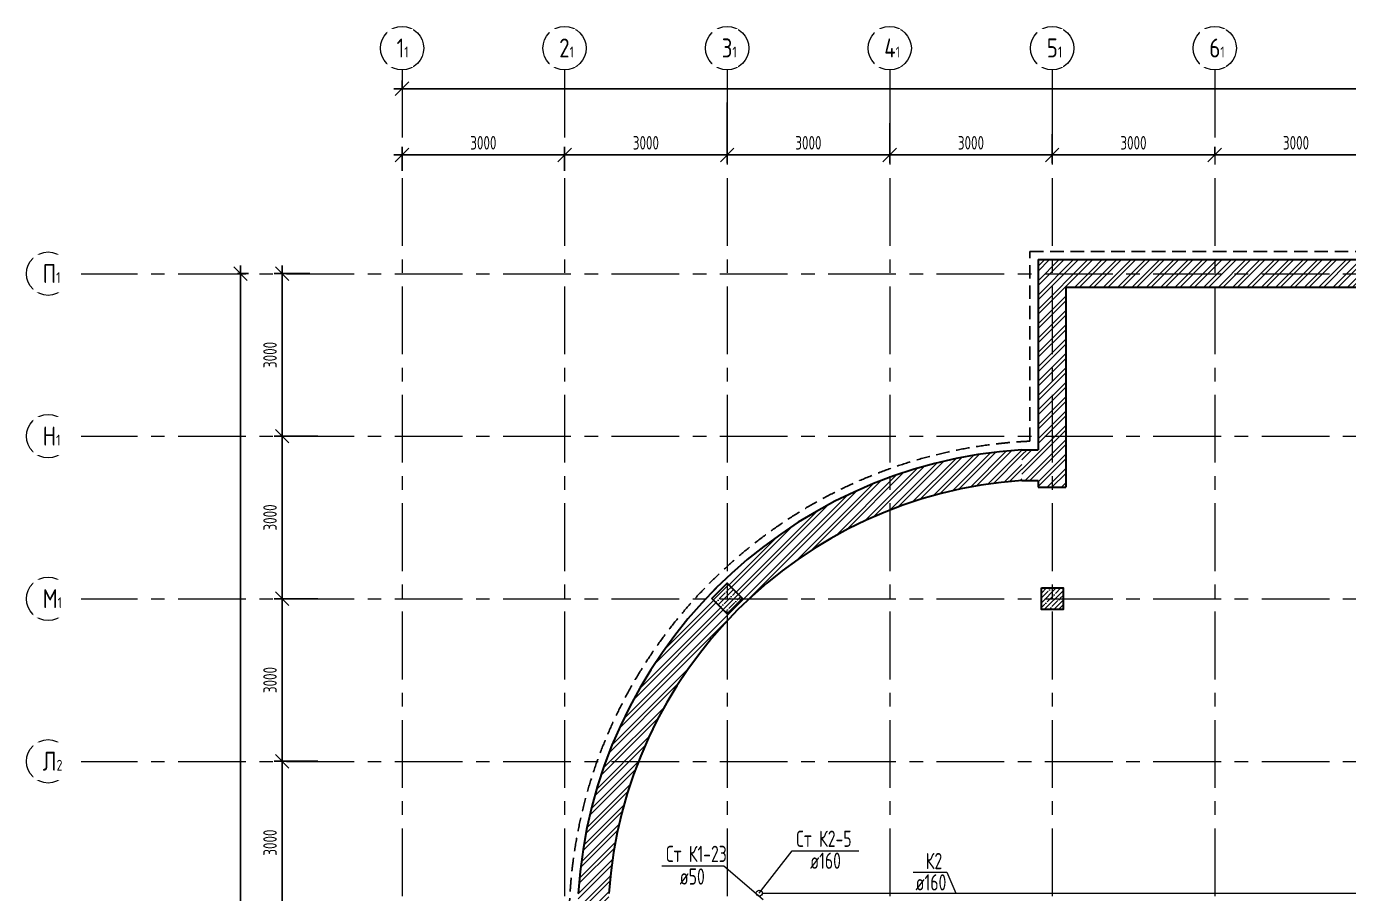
# Model space of a CAD drawing. Header units: millimetres. Extents: x -8689834 to 9419935, y -117443 to 166298.
# Drawn here: x -360106 to -335702, y 119161 to 135163 of the extents above; entities that cross this region are included whole.
import ezdxf

# ---------------------------------------------------------------- set-up
doc = ezdxf.new("R2010")
doc.units = ezdxf.units.MM
doc.header["$MEASUREMENT"] = 0
doc.linetypes.add('CENTER', pattern=[2, 1.25, -0.25, 0.25, -0.25])
doc.linetypes.add('TRATTEGGIATA', pattern=[0.75, 0.5, -0.25])
doc.layers.get('0').update_dxf_attribs({"color": 250, "lineweight": 9})
for name, color, linetype, lineweight in [('АР_Колонны', 250, 'Continuous', 30), ('АР_Колонны Штрих', 250, 'Continuous', 5), ('АР_МосжилНии_Стены', 127, 'Continuous', 30), ('АР_Оси', 195, 'Continuous', 9), ('АР_Оси размеры', 164, 'Continuous', 9), ('АР_Штриховка кирпич', 250, 'Continuous', 9), ('ВК_канализация', 32, 'Continuous', 15)]:
    doc.layers.add(name, color=color, linetype=linetype, lineweight=lineweight)
doc.layers.add('АР_Кровля дорожки', color=245, linetype='Continuous')
doc.styles.add('ISOCPEUR', font='isocpeur.ttf', dxfattribs={"width": 0.7})
doc.styles.add('ГОСТ 2.304', font='isocpeur.ttf', dxfattribs={"width": 0.7})
doc.dimstyles.new('СПДС', dxfattribs={"dimscale": 100, "dimtxt": 2.5, "dimasz": 2.5, "dimexe": 1.5, "dimexo": 0, "dimgap": 1, "dimtad": 1, "dimdec": 0, "dimrnd": 1, "dimtxsty": 'ГОСТ 2.304', "dimblk": 'OBLIQUE', "dimcen": 2.5, "dimdle": 1.5, "dimadec": 0, "dimazin": 2, "dimtfac": 0.75, "dimtdec": 0, "dimtmove": 1, "dimatfit": 3, "dimfxl": 1, "dimtolj": 1, "dimarcsym": 1})
pattern_1 = [(45, (-15289.27, 0), (-132.58252, 132.58252), []), (45, (-15200.88, 0), (-132.58252, 132.58252), [])]

# ---------------------------------------------------------------- blocks, each defined once
blk = doc.blocks.new('_Oblique')
at = {"color": 0, "linetype": 'ByBlock', "lineweight": -2}
blk.add_line((-0.5, -0.5), (0.5, 0.5), dxfattribs=at)
blk = doc.blocks.new('*D4340')
at = {"layer": 'АР_Оси размеры', "color": 0, "lineweight": -2, "ltscale": 100, "transparency": 16777216}
for p, q in [((-354725, 121601), (-355535, 121601)), ((-355385, 118451), (-355385, 121751)), ((-354873, 118601), (-355535, 118601))]:
    blk.add_line(p, q, dxfattribs=at)
at = {"layer": 'АР_Оси размеры', "color": 0, "lineweight": -2, "ltscale": 100, "transparency": 16777216, "xscale": 250, "yscale": 250, "zscale": 250}
for p, rotation in [((-355385, 121601), 90), ((-355385, 118601), 270)]:
    blk.add_blockref('_Oblique', p, dxfattribs=dict(at, rotation=rotation))
at = {"layer": 'АР_Оси размеры', "color": 0, "ltscale": 100, "transparency": 16777216, "insert": (-355610, 120101), "char_height": 250, "attachment_point": 5, "rotation": 90, "style": 'ГОСТ 2.304'}
blk.add_mtext('\\A1;3000', dxfattribs=at)
blk = doc.blocks.new('*D4341')
at = {"layer": 'АР_Оси размеры', "color": 0, "lineweight": -2, "ltscale": 100, "transparency": 16777216}
for p, q in [((-355385, 124451), (-355385, 127751)), ((-354873, 127601), (-355535, 127601)), ((-354730, 124601), (-355535, 124601))]:
    blk.add_line(p, q, dxfattribs=at)
at = {"layer": 'АР_Оси размеры', "color": 0, "lineweight": -2, "ltscale": 100, "transparency": 16777216, "xscale": 250, "yscale": 250, "zscale": 250}
for p, rotation in [((-355385, 127601), 90), ((-355385, 124601), 270)]:
    blk.add_blockref('_Oblique', p, dxfattribs=dict(at, rotation=rotation))
at = {"layer": 'АР_Оси размеры', "color": 0, "ltscale": 100, "transparency": 16777216, "insert": (-355610, 126101), "char_height": 250, "attachment_point": 5, "rotation": 90, "style": 'ГОСТ 2.304'}
blk.add_mtext('\\A1;3000', dxfattribs=at)
blk = doc.blocks.new('*D4342')
at = {"layer": 'АР_Оси размеры', "color": 0, "lineweight": -2, "ltscale": 100, "transparency": 16777216}
for p, q in [((-354873, 130601), (-355535, 130601)), ((-355385, 127451), (-355385, 130751)), ((-354730, 127601), (-355535, 127601))]:
    blk.add_line(p, q, dxfattribs=at)
at = {"layer": 'АР_Оси размеры', "color": 0, "lineweight": -2, "ltscale": 100, "transparency": 16777216, "xscale": 250, "yscale": 250, "zscale": 250}
for p, rotation in [((-355385, 130601), 90), ((-355385, 127601), 270)]:
    blk.add_blockref('_Oblique', p, dxfattribs=dict(at, rotation=rotation))
at = {"layer": 'АР_Оси размеры', "color": 0, "ltscale": 100, "transparency": 16777216, "insert": (-355610, 129101), "char_height": 250, "attachment_point": 5, "rotation": 90, "style": 'ГОСТ 2.304'}
blk.add_mtext('\\A1;3000', dxfattribs=at)
blk = doc.blocks.new('*D4343')
at = {"layer": 'АР_Оси размеры', "color": 0, "lineweight": -2, "ltscale": 100, "transparency": 16777216}
for p, q in [((-356211, 130601), (-356005, 130601)), ((-356155, 130751), (-356155, 82536)), ((-356211, 82686), (-356005, 82686))]:
    blk.add_line(p, q, dxfattribs=at)
at = {"layer": 'АР_Оси размеры', "color": 0, "lineweight": -2, "ltscale": 100, "transparency": 16777216, "xscale": 250, "yscale": 250, "zscale": 250}
for p, rotation in [((-356155, 130601), 90), ((-356155, 82686), 270)]:
    blk.add_blockref('_Oblique', p, dxfattribs=dict(at, rotation=rotation))
at = {"layer": 'АР_Оси размеры', "color": 0, "ltscale": 100, "transparency": 16777216, "insert": (-356380, 106643), "char_height": 250, "attachment_point": 5, "rotation": 90, "style": 'ГОСТ 2.304'}
blk.add_mtext('\\A1;47915', dxfattribs=at)
blk = doc.blocks.new('*D4360')
at = {"layer": 'АР_Оси размеры', "color": 0, "lineweight": -2, "ltscale": 100, "transparency": 16777216}
for p, q in [((-355385, 124751), (-355385, 121451)), ((-354730, 124601), (-355535, 124601)), ((-354725, 121601), (-355535, 121601))]:
    blk.add_line(p, q, dxfattribs=at)
at = {"layer": 'АР_Оси размеры', "color": 0, "lineweight": -2, "ltscale": 100, "transparency": 16777216, "xscale": 250, "yscale": 250, "zscale": 250}
for p, rotation in [((-355385, 124601), 90), ((-355385, 121601), 270)]:
    blk.add_blockref('_Oblique', p, dxfattribs=dict(at, rotation=rotation))
at = {"layer": 'АР_Оси размеры', "color": 0, "ltscale": 100, "transparency": 16777216, "insert": (-355610, 123101), "char_height": 250, "attachment_point": 5, "rotation": 90, "style": 'ГОСТ 2.304'}
blk.add_mtext('\\A1;3000', dxfattribs=at)
blk = doc.blocks.new('*D4374')
at = {"layer": 'АР_Оси размеры', "color": 0, "lineweight": -2, "ltscale": 100, "transparency": 16777216}
for p, q in [((-353322, 132791), (-350022, 132791)), ((-353172, 132497), (-353172, 132941)), ((-350172, 132497), (-350172, 132941))]:
    blk.add_line(p, q, dxfattribs=at)
at = {"layer": 'АР_Оси размеры', "color": 0, "lineweight": -2, "ltscale": 100, "transparency": 16777216, "xscale": 250, "yscale": 250, "zscale": 250, "rotation": 180}
blk.add_blockref('_Oblique', (-353172, 132791), dxfattribs=at)
at = {"layer": 'АР_Оси размеры', "color": 0, "lineweight": -2, "ltscale": 100, "transparency": 16777216, "xscale": 250, "yscale": 250, "zscale": 250}
blk.add_blockref('_Oblique', (-350172, 132791), dxfattribs=at)
at = {"layer": 'АР_Оси размеры', "color": 0, "ltscale": 100, "transparency": 16777216, "insert": (-351672, 133016), "char_height": 250, "attachment_point": 5, "style": 'ГОСТ 2.304'}
blk.add_mtext('\\A1;3000', dxfattribs=at)
blk = doc.blocks.new('*D4375')
at = {"layer": 'АР_Оси размеры', "color": 0, "lineweight": -2, "ltscale": 100, "transparency": 16777216}
for p, q in [((-347172, 133761), (-347172, 132641)), ((-350322, 132791), (-347022, 132791)), ((-350172, 132497), (-350172, 132941))]:
    blk.add_line(p, q, dxfattribs=at)
at = {"layer": 'АР_Оси размеры', "color": 0, "lineweight": -2, "ltscale": 100, "transparency": 16777216, "xscale": 250, "yscale": 250, "zscale": 250, "rotation": 180}
blk.add_blockref('_Oblique', (-350172, 132791), dxfattribs=at)
at = {"layer": 'АР_Оси размеры', "color": 0, "lineweight": -2, "ltscale": 100, "transparency": 16777216, "xscale": 250, "yscale": 250, "zscale": 250}
blk.add_blockref('_Oblique', (-347172, 132791), dxfattribs=at)
at = {"layer": 'АР_Оси размеры', "color": 0, "ltscale": 100, "transparency": 16777216, "insert": (-348672, 133016), "char_height": 250, "attachment_point": 5, "style": 'ГОСТ 2.304'}
blk.add_mtext('\\A1;3000', dxfattribs=at)
blk = doc.blocks.new('*D4376')
at = {"layer": 'АР_Оси размеры', "color": 0, "lineweight": -2, "ltscale": 100, "transparency": 16777216}
for p, q in [((-347172, 133761), (-347172, 132641)), ((-344172, 133379), (-344172, 132641)), ((-347322, 132791), (-344022, 132791))]:
    blk.add_line(p, q, dxfattribs=at)
at = {"layer": 'АР_Оси размеры', "color": 0, "lineweight": -2, "ltscale": 100, "transparency": 16777216, "xscale": 250, "yscale": 250, "zscale": 250, "rotation": 180}
blk.add_blockref('_Oblique', (-347172, 132791), dxfattribs=at)
at = {"layer": 'АР_Оси размеры', "color": 0, "lineweight": -2, "ltscale": 100, "transparency": 16777216, "xscale": 250, "yscale": 250, "zscale": 250}
blk.add_blockref('_Oblique', (-344172, 132791), dxfattribs=at)
at = {"layer": 'АР_Оси размеры', "color": 0, "ltscale": 100, "transparency": 16777216, "insert": (-345672, 133016), "char_height": 250, "attachment_point": 5, "style": 'ГОСТ 2.304'}
blk.add_mtext('\\A1;3000', dxfattribs=at)
blk = doc.blocks.new('*D4377')
at = {"layer": 'АР_Оси размеры', "color": 0, "lineweight": -2, "ltscale": 100, "transparency": 16777216}
for p, q in [((-344172, 133379), (-344172, 132641)), ((-341172, 133173), (-341172, 132641)), ((-344322, 132791), (-341022, 132791))]:
    blk.add_line(p, q, dxfattribs=at)
at = {"layer": 'АР_Оси размеры', "color": 0, "lineweight": -2, "ltscale": 100, "transparency": 16777216, "xscale": 250, "yscale": 250, "zscale": 250, "rotation": 180}
blk.add_blockref('_Oblique', (-344172, 132791), dxfattribs=at)
at = {"layer": 'АР_Оси размеры', "color": 0, "lineweight": -2, "ltscale": 100, "transparency": 16777216, "xscale": 250, "yscale": 250, "zscale": 250}
blk.add_blockref('_Oblique', (-341172, 132791), dxfattribs=at)
at = {"layer": 'АР_Оси размеры', "color": 0, "ltscale": 100, "transparency": 16777216, "insert": (-342672, 133016), "char_height": 250, "attachment_point": 5, "style": 'ГОСТ 2.304'}
blk.add_mtext('\\A1;3000', dxfattribs=at)
blk = doc.blocks.new('*D4378')
at = {"layer": 'АР_Оси размеры', "color": 0, "lineweight": -2, "ltscale": 100, "transparency": 16777216}
for p, q in [((-341172, 133173), (-341172, 132641)), ((-341322, 132791), (-338022, 132791)), ((-338172, 132791), (-338172, 132941))]:
    blk.add_line(p, q, dxfattribs=at)
at = {"layer": 'АР_Оси размеры', "color": 0, "lineweight": -2, "ltscale": 100, "transparency": 16777216, "xscale": 250, "yscale": 250, "zscale": 250, "rotation": 180}
blk.add_blockref('_Oblique', (-341172, 132791), dxfattribs=at)
at = {"layer": 'АР_Оси размеры', "color": 0, "lineweight": -2, "ltscale": 100, "transparency": 16777216, "xscale": 250, "yscale": 250, "zscale": 250}
blk.add_blockref('_Oblique', (-338172, 132791), dxfattribs=at)
at = {"layer": 'АР_Оси размеры', "color": 0, "ltscale": 100, "transparency": 16777216, "insert": (-339672, 133016), "char_height": 250, "attachment_point": 5, "style": 'ГОСТ 2.304'}
blk.add_mtext('\\A1;3000', dxfattribs=at)
blk = doc.blocks.new('*D4379')
at = {"layer": 'АР_Оси размеры', "color": 0, "lineweight": -2, "ltscale": 100, "transparency": 16777216}
for p, q in [((-335172, 133173), (-335172, 132641)), ((-338322, 132791), (-335022, 132791)), ((-338172, 132791), (-338172, 132941))]:
    blk.add_line(p, q, dxfattribs=at)
at = {"layer": 'АР_Оси размеры', "color": 0, "lineweight": -2, "ltscale": 100, "transparency": 16777216, "xscale": 250, "yscale": 250, "zscale": 250, "rotation": 180}
blk.add_blockref('_Oblique', (-338172, 132791), dxfattribs=at)
at = {"layer": 'АР_Оси размеры', "color": 0, "lineweight": -2, "ltscale": 100, "transparency": 16777216, "xscale": 250, "yscale": 250, "zscale": 250}
blk.add_blockref('_Oblique', (-335172, 132791), dxfattribs=at)
at = {"layer": 'АР_Оси размеры', "color": 0, "ltscale": 100, "transparency": 16777216, "insert": (-336672, 133016), "char_height": 250, "attachment_point": 5, "style": 'ГОСТ 2.304'}
blk.add_mtext('\\A1;3000', dxfattribs=at)
blk = doc.blocks.new('*D4393')
at = {"layer": 'АР_Оси размеры', "color": 0, "lineweight": -2, "ltscale": 100, "transparency": 16777216}
for p, q in [((-353322, 134013), (-289512, 134013)), ((-353172, 134013), (-353172, 134163)), ((-289662, 134013), (-289662, 134163))]:
    blk.add_line(p, q, dxfattribs=at)
at = {"layer": 'АР_Оси размеры', "color": 0, "lineweight": -2, "ltscale": 100, "transparency": 16777216, "xscale": 250, "yscale": 250, "zscale": 250, "rotation": 180}
blk.add_blockref('_Oblique', (-353172, 134013), dxfattribs=at)
at = {"layer": 'АР_Оси размеры', "color": 0, "lineweight": -2, "ltscale": 100, "transparency": 16777216, "xscale": 250, "yscale": 250, "zscale": 250}
blk.add_blockref('_Oblique', (-289662, 134013), dxfattribs=at)
at = {"layer": 'АР_Оси размеры', "color": 0, "ltscale": 100, "transparency": 16777216, "insert": (-321417, 134238), "char_height": 250, "attachment_point": 5, "style": 'ГОСТ 2.304'}
blk.add_mtext('\\A1;63510', dxfattribs=at)
blk = doc.blocks.new('Подложка')
at = {"layer": 'АР_Колонны Штрих', "ltscale": 100}
h = blk.add_hatch(dxfattribs=at)
h.set_pattern_fill('ANSI35', scale=500)
h.set_pattern_definition([(45, (-1304541.9, 164482.94), (-88.388348, 88.388348), []), (45, (-1304453.51, 164482.94), (-88.388348, 88.388348), [156.25, -31.25, 0, -31.25])])
h.paths.add_polyline_path([(-347174, 124888.2), (-347456.9, 124605.4), (-347174, 124322.6), (-346891.2, 124605.4)])
h = blk.add_hatch(dxfattribs=at)
h.set_pattern_fill('ANSI35', scale=500)
h.set_pattern_definition([(45, (-1298424.17, 164672.16), (-88.388348, 88.388348), []), (45, (-1298335.78, 164672.16), (-88.388348, 88.388348), [156.25, -31.25, 0, -31.25])])
h.paths.add_polyline_path([(-340972.1, 124800.7), (-341372.1, 124800.7), (-341372.1, 124400.7), (-340972.1, 124400.7)])
at = {"layer": 'АР_Штриховка кирпич', "ltscale": 100}
h = blk.add_hatch(dxfattribs=at)
h.set_pattern_fill('ANSI32', scale=500)
h.set_pattern_definition(pattern_1)
h.paths.add_polyline_path([(-340417.1, 130860.7), (-341432.1, 130860.7), (-341432.1, 127350.9), (-341732.1, 127350.9), (-341732.1, 126784), (-341432.1, 126784), (-341432.1, 126660.7), (-340922.1, 126660.7), (-340922.1, 130350.7), (-340417.1, 130350.7)])
h = blk.add_hatch(dxfattribs=at)
h.set_pattern_fill('ANSI32', scale=500)
h.set_pattern_definition(pattern_1)
h.paths.add_polyline_path([(-334197.6, 130860.7), (-340434.2, 130860.7), (-340434.2, 130350.7), (-334151.8, 130350.7), (-334151.8, 130741.8), (-334197.6, 130741.8)])
h = blk.add_hatch(dxfattribs=at)
h.set_pattern_fill('ANSI32', scale=500)
h.paths.add_polyline_path([(-347172.1, 124324.5), (-347174, 124322.6), (-347452.2, 124600.7), (-347174, 124888.2), (-346891.2, 124605.4)], flags=16)
edge = h.paths.add_edge_path()
edge.add_line((-349232.1, 118860.7), (-349355.4, 118860.7))
edge.add_line((-349355.4, 118860.7), (-349355.4, 119160.7))
edge.add_arc((-341163.9, 118592.5), 8211.2, 93.96796, 176.03204, ccw=False)
edge.add_line((-341732.1, 126784), (-341732.1, 127350.9))
edge.add_arc((-341172.1, 118600.8), 8768, 93.66159, 123.74508)
edge.add_arc((-341172.1, 118600.7), 8768.1, 123.74482, 152.84496)
edge.add_arc((-341172.1, 118600.7), 8768.1, 152.84496, 176.33816)
edge.add_line((-349922.3, 119160.7), (-349922.3, 118860.7))
edge.add_line((-349922.3, 118860.7), (-353432.1, 118860.8))
edge.add_line((-353432.1, 118860.8), (-353432.1, 116760))
edge.add_line((-353432.1, 116760), (-353313.2, 116760))
edge.add_line((-353313.2, 116760), (-353313.2, 116644.1))
edge.add_line((-353313.2, 116644.1), (-352922.1, 116644.1))
edge.add_line((-352922.1, 116644.1), (-352922.1, 118350.7))
edge.add_line((-352922.1, 118350.7), (-349232.1, 118350.4))
edge.add_line((-349232.1, 118350.4), (-349232.1, 118860.7))
at = {"color": 7, "linetype": 'TRATTEGGIATA', "ltscale": 500}
for p, q in [((-341582.1, 127509.4), (-341582.1, 131010.7)), ((-341582.1, 131010.7), (-331764.2, 131010.7))]:
    blk.add_line(p, q, dxfattribs=at)
blk.add_arc((-341172.1, 118600.7), 8918.1, 92.63503, 177.36497, dxfattribs=at)
at = {"layer": 'АР_Колонны', "color": 7, "ltscale": 100}
for points in [[(-347456.9, 124605.4), (-347174, 124888.2), (-346891.2, 124605.4), (-347174, 124322.6)], [(-341372.1, 124800.7), (-340972.1, 124800.7), (-340972.1, 124400.7), (-341372.1, 124400.7)]]:
    blk.add_lwpolyline(points, close=True, dxfattribs=at)
at = {"layer": 'АР_МосжилНии_Стены', "color": 7, "ltscale": 100}
for p, q in [((-341432.1, 130860.7), (-341432.1, 127350.9)), ((-341432.1, 130860.7), (-338899.2, 130860.7)), ((-338958.8, 130860.7), (-332752, 130860.7)), ((-340922.1, 130350.7), (-340922.1, 126660.7)), ((-340922.1, 130350.7), (-338964.2, 130350.7)), ((-339666.9, 130350.7), (-332817, 130350.7)), ((-341432.1, 126784), (-341432.1, 126660.7)), ((-341432.1, 126660.7), (-340922.1, 126660.7))]:
    blk.add_line(p, q, dxfattribs=at)
for points in [[(-341732.1, 127350.9), (-341432.1, 127350.9)], [(-341732.1, 126784), (-341432.1, 126784)]]:
    blk.add_lwpolyline(points, dxfattribs=at)
for radius, start, end in [(8768.1, 93.66184, 176.33816), (8202.4, 93.91476, 176.08524)]:
    blk.add_arc((-341172.1, 118600.7), radius, start, end, dxfattribs=at)
at = {"layer": 'АР_Оси', "color": 7, "linetype": 'CENTER', "ltscale": 1000}
for p, q in [((-353172.1, 134363.2), (-353172.1, 78630.8)), ((-350172.1, 134363.2), (-350172.1, 78630.8)), ((-347172.1, 134363.2), (-347172.1, 78630.8)), ((-344172.1, 134363.2), (-344172.1, 78630.8)), ((-341172.1, 134363.2), (-341172.1, 78630.8)), ((-338172.1, 134363.2), (-338172.1, 78630.8)), ((-359305.8, 130600.7), (-276127.4, 130600.7)), ((-359305.8, 127600.7), (-276127.4, 127600.7)), ((-359305.8, 124600.7), (-276127.4, 124600.7)), ((-359305.8, 121600.7), (-276127.4, 121600.7))]:
    blk.add_line(p, q, dxfattribs=at)
at = {"layer": 'АР_Оси', "color": 7, "ltscale": 0.5}
for centre in [(-353172.1, 134763.2), (-350172.1, 134763.2), (-347172.1, 134763.2), (-344172.1, 134763.2), (-341172.1, 134763.2), (-338172.1, 134763.2), (-359705.8, 130600.7), (-359705.8, 127600.7), (-359705.8, 124600.7), (-359705.8, 121600.7)]:
    blk.add_circle(centre, 400, dxfattribs=at)
at = {"layer": 'АР_Оси размеры', "color": 7, "ltscale": 100}
for base, p1, p2, picture, middle in [((-347172.1, 132790.8), (-350172.1, 132496.9), (-347172.1, 133760.6), '*D4375', (-348672.1, 133015.8)), ((-344172.1, 132790.8), (-347172.1, 133760.6), (-344172.1, 133378.5), '*D4376', (-345672.1, 133015.8)), ((-341172.1, 132790.8), (-344172.1, 133378.5), (-341172.1, 133172.8), '*D4377', (-342672.1, 133015.8)), ((-350172.1, 132790.8), (-353172.1, 132496.9), (-350172.1, 132496.9), '*D4374', (-351672.1, 133015.8)), ((-338172.1, 132790.8), (-341172.1, 133172.8), (-338172.1, 132790.8), '*D4378', (-339672.1, 133015.8)), ((-335172.1, 132790.8), (-338172.1, 132790.8), (-335172.1, 133172.8), '*D4379', (-336672.1, 133015.8))]:
    dim = blk.add_linear_dim(base=base, p1=p1, p2=p2, dimstyle='СПДС', dxfattribs=at)
    dim.commit()
    dim.dimension.update_dxf_attribs({"geometry": picture, "text_midpoint": middle})
for base, p1, p2, picture, middle in [((-356155.3, 82685.7), (-356211.1, 130600.7), (-356211.1, 82685.7), '*D4343', (-356380.3, 106643.2)), ((-355384.8, 130600.7), (-354730.5, 127600.7), (-354873.5, 130600.7), '*D4342', (-355609.8, 129100.7)), ((-355384.8, 127600.7), (-354730.5, 124600.7), (-354873.5, 127600.7), '*D4341', (-355609.8, 126100.7)), ((-355384.8, 121600.7), (-354730.5, 124600.7), (-354725.3, 121600.7), '*D4360', (-355609.8, 123100.7)), ((-355384.8, 121600.7), (-354873.5, 118600.7), (-354725.3, 121600.7), '*D4340', (-355609.8, 120100.7))]:
    dim = blk.add_linear_dim(base=base, p1=p1, p2=p2, angle=90, dimstyle='СПДС', dxfattribs=at)
    dim.commit()
    dim.dimension.update_dxf_attribs({"geometry": picture, "text_midpoint": middle})
at = {"layer": 'АР_Оси', "color": 7, "char_height": 350, "attachment_point": 1, "line_spacing_factor": 1.149209, "style": 'ГОСТ 2.304', "bg_fill": 2}
for s, insert, width in [('{\\W0.8;1\\H0.57143x;1}', (-353271.9, 134940.9), 123.867), ('{\\W0.8;2\\H0.57143x;1}', (-350271.9, 134940.9), 123.867), ('{\\W0.8;3\\H0.57143x;1}', (-347271.9, 134940.9), 123.867), ('{\\W0.8;4\\H0.57143x;1}', (-344271.9, 134940.9), 123.867), ('{\\W0.8;5\\H0.57143x;1}', (-341271.9, 134940.9), 123.867), ('{\\W0.8;6\\H0.57143x;1}', (-338271.9, 134940.9), 123.867), ('{\\W0.8;П\\H0.57143x;1}', (-359805.6, 130778.5), 528.82), ('{\\W0.8;Н\\H0.57143x;1}', (-359805.6, 127778.5), 528.82), ('{\\W0.8;М\\H0.57143x;1}', (-359805.6, 124778.5), 528.82), ('{\\W0.8;Л\\H0.57143x;2}', (-359805.6, 121778.5), 528.82)]:
    blk.add_mtext(s, dxfattribs=dict(at, insert=insert, width=width))
at = {"layer": 'АР_Оси размеры', "color": 7, "ltscale": 100}
dim = blk.add_linear_dim(base=(-289662.1, 134013.2), p1=(-353172.1, 134013.2), p2=(-289662.1, 134013.2), dimstyle='СПДС', dxfattribs=at)
dim.commit()
dim.dimension.update_dxf_attribs({"geometry": '*D4393', "text_midpoint": (-321417.1, 134238.2)})

msp = doc.modelspace()

# ---------------------------------------------------------------- block references
at = {"layer": 'АР_Кровля дорожки', "color": 7}
msp.add_blockref('Подложка', (0, 0), dxfattribs=at)

# ---------------------------------------------------------------- next in the draw order: linework, layer by layer
at = {"layer": 'ВК_канализация', "color": 7, "lineweight": 13, "ltscale": 500}
msp.add_lwpolyline([(-346578.4, 119168.7), (-345973.3, 119950.6), (-344739.3, 119950.6)], dxfattribs=at)
at = {"layer": 'ВК_канализация', "color": 18, "lineweight": 13, "ltscale": 500, "true_color": 0x000000}
for points in [[(-348377.4, 119671.3), (-347232.5, 119671.3), (-346509.5, 119052.9)], [(-343736.6, 119553.9), (-343119.6, 119553.9), (-342951.9, 119168.7)]]:
    msp.add_lwpolyline(points, dxfattribs=at)
at = {"layer": 'ВК_канализация', "color": 6, "lineweight": 13, "ltscale": 500}
msp.add_lwpolyline([(-346523.4, 119168.7), (-333790.6, 119168.7), (-333571.9, 119425.5)], dxfattribs=at)
msp.add_circle((-346578.4, 119168.7), 55, dxfattribs=at)

# ---------------------------------------------------------------- next in the draw order: texts
at = {"layer": 'ВК_канализация', "color": 18, "ltscale": 100, "true_color": 0x000000, "char_height": 300, "attachment_point": 4, "style": 'ISOCPEUR'}
for s, insert, width in [('Ст К2-5', (-345896.7, 120171.4), 5891.51), ('Ст К1-23', (-348300.8, 119892.1), 5891.51), ('\\pxi-1,l1,t1,5;ø160', (-345640.7, 119766.7), 7500), ('К2', (-343506.2, 119760.2), 5891.51), ('\\pxi-1,l1,t1,5;ø50', (-348049, 119474.8), 7500), ('\\pxi-1,l1,t1,5;ø160', (-343695.2, 119367.1), 7500)]:
    msp.add_mtext(s, dxfattribs=dict(at, insert=insert, width=width))

doc.saveas('drawing.dxf')
